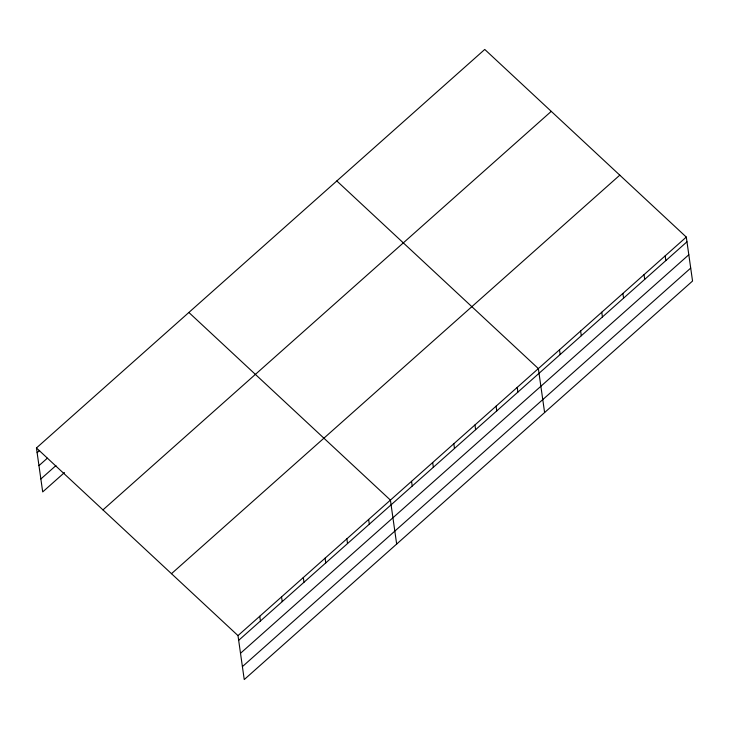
<?xml version="1.0" encoding="UTF-8"?>
<svg xmlns="http://www.w3.org/2000/svg" width="729" height="729" viewBox="0 0 729 729"><rect width="100%" height="100%" fill="white"/><g stroke="black" fill="none" stroke-linecap="round" stroke-linejoin="round"><path stroke-width="1.09" d="M36.45 447.961L484.758 49.444L686.299 237.08L692.55 281.039L244.242 679.556L237.991 635.606L36.45 447.961L42.701 491.92L64.48 472.556M37.124 452.691L39.639 450.458M38.965 465.64L47.339 458.195M40.86 478.971L55.942 465.576M102.962 509.89L551.261 111.364M171.479 573.687L619.787 175.16M237.991 635.606L686.299 237.08M238.665 640.335L686.964 241.809M240.506 653.275L688.814 254.758M242.402 666.616L690.709 268.09M336.816 180.956L538.357 368.592L544.609 412.55M188.875 312.468L390.416 500.103L396.667 544.062M665.158 255.87L665.832 260.599M644.026 274.66L644.7 279.38M622.894 293.45L623.568 298.17M601.753 312.231L602.427 316.96M580.621 331.021L581.295 335.75M559.489 349.811L560.164 354.531M517.216 387.381L517.891 392.111M496.084 406.171L496.759 410.901M474.953 424.961L475.627 429.682M453.812 443.742L454.486 448.472M432.68 462.532L433.354 467.262M411.548 481.322L412.222 486.043M368.637 519.467L369.311 524.187M346.867 538.822L347.533 543.552M325.088 558.177L325.763 562.906M303.31 577.532L303.984 582.261M281.54 596.887L282.214 601.616M259.761 616.251L260.435 620.971"/></g></svg>
